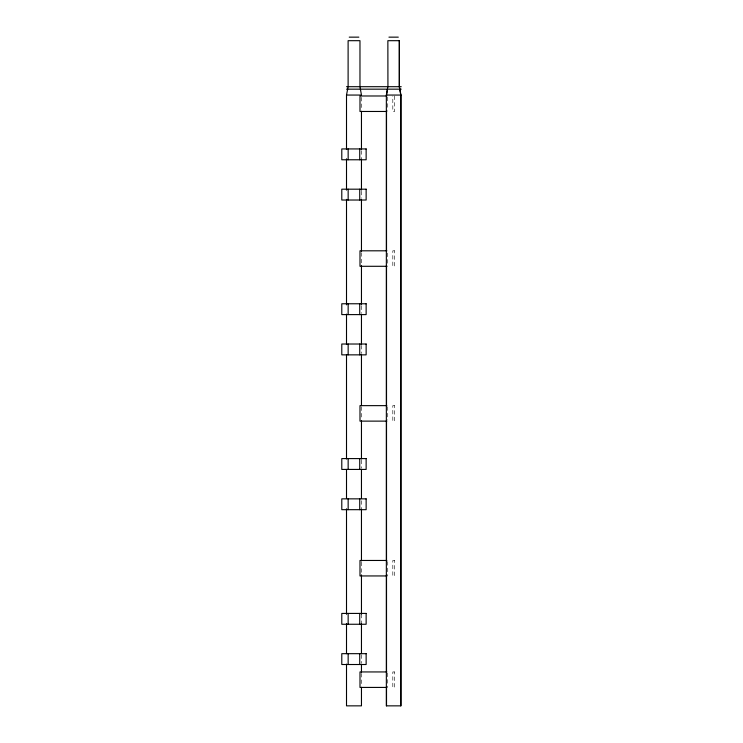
<?xml version="1.0" encoding="UTF-8"?>
<svg xmlns="http://www.w3.org/2000/svg" width="743" height="743" viewBox="0 0 743 743"><rect width="100%" height="100%" fill="white"/><g stroke="black" fill="none" stroke-linecap="round" stroke-linejoin="round"><path stroke-width="0.56" stroke-dasharray="3.71 2.79" d="M394.672 95.986L394.672 111.469L392.815 111.469L392.815 95.986M387.735 97.092L387.725 110.363M387.725 253.019L387.735 266.291M387.735 406.746L387.725 420.018M387.735 561.569L387.735 575.946M387.725 673.047L387.735 687.424M361.46 97.37L361.46 110.122M361.46 150.69L361.46 157.646M361.46 191.248L361.46 198.205M361.46 252.676L361.46 264.267M361.46 305.995L361.46 312.952M361.46 345.402L361.46 353.51M361.46 406.83L361.46 419.572M361.46 460.14L361.46 468.257M361.46 500.708L361.46 507.664M361.46 562.135L361.46 573.726M361.46 614.285L361.46 623.563M361.46 654.852L361.46 662.97M361.46 673.399L361.46 686.151M394.672 250.809L392.815 250.809L392.815 266.291L394.672 266.291L394.672 250.809M394.672 405.641L392.815 405.641L392.815 421.123L394.672 421.123L394.672 405.641M394.672 560.463L392.815 560.463L392.815 575.946L394.672 575.946L394.672 560.463M394.672 671.941L392.815 671.941L392.815 687.424L394.672 687.424L394.672 671.941"/><path stroke-width="1.11" d="M386.518 95.058L387.4 89.829M387.93 86.699L387.865 40.689L399.381 40.689L399.381 86.699L400.96 95.058L400.96 705.85L386.351 705.85L386.351 95.058L387.865 86.699M346.507 95.058L348.114 86.699L348.114 40.689L359.974 40.689L359.974 86.699L361.46 95.058L346.507 95.058L346.507 149.529M349.238 37.15L358.841 37.15M388.951 37.15L398.294 37.15M346.507 86.699L401.211 86.699M346.507 89.169L401.211 89.169M386.351 95.058L400.96 95.058M386.806 95.986L359.993 95.986L359.993 111.469L386.806 111.469M386.806 250.809L359.993 250.809L359.993 266.291L386.806 266.291M386.806 405.641L359.993 405.641L359.993 421.123L386.806 421.123M386.806 560.463L359.993 560.463L359.993 575.946L386.806 575.946M386.806 671.941L359.993 671.941L359.993 687.424L386.806 687.424M400.765 705.85L400.765 95.058L399.297 86.699L399.297 40.689M386.518 111.283L386.518 251.524M386.518 265.427L386.518 405.669M386.518 420.733L386.518 560.974M386.518 574.887L386.518 672.239M386.518 687.303L386.518 705.85M361.46 111.283L361.46 149.529M361.46 158.798L361.46 190.097M361.46 199.365L361.46 251.524M361.46 265.427L361.46 304.834M361.46 314.103L361.46 344.241M361.46 354.671L361.46 405.669M361.46 420.733L361.46 458.979M361.46 469.409L361.46 498.386M361.46 508.816L361.46 560.974M361.46 574.887L361.46 614.285M361.46 623.563L361.46 653.691M361.46 664.121L361.46 672.239M361.46 687.303L361.46 705.85L346.507 705.85L346.507 664.121M359.733 148.934L359.733 159.773M359.733 189.186L359.733 200.025M359.733 303.766L359.733 314.605M359.733 344.018L359.733 354.857M359.733 458.589L359.733 469.427M359.733 498.85L359.733 509.679M359.733 613.421L359.733 624.259M359.733 653.673L359.733 664.511M348.151 148.934L348.151 159.773M348.151 189.186L348.151 200.025M348.151 303.766L348.151 314.605M348.151 344.018L348.151 354.857M348.151 458.589L348.151 469.427M348.151 498.85L348.151 509.679M348.151 613.421L348.151 624.259M348.151 653.673L348.151 664.511M346.507 158.798L346.507 190.097M346.507 199.365L346.507 304.834M346.507 314.103L346.507 344.241M346.507 354.671L346.507 458.979M346.507 469.409L346.507 498.386M346.507 508.816L346.507 614.285M346.507 623.563L346.507 653.691M366.141 148.934L341.789 148.934L341.789 159.773L366.141 159.773L366.141 148.934M366.141 189.186L341.789 189.186L341.789 200.025L366.141 200.025L366.141 189.186M366.141 303.766L341.789 303.766L341.789 314.605L366.141 314.605L366.141 303.766M366.141 344.018L341.789 344.018L341.789 354.857L366.141 354.857L366.141 344.018M366.141 458.589L341.789 458.589L341.789 469.427L366.141 469.427L366.141 458.589M366.141 498.85L341.789 498.85L341.789 509.679L366.141 509.679L366.141 498.85M366.141 613.421L341.789 613.421L341.789 624.259L366.141 624.259L366.141 613.421M366.141 653.673L341.789 653.673L341.789 664.511L366.141 664.511L366.141 653.673"/></g></svg>
